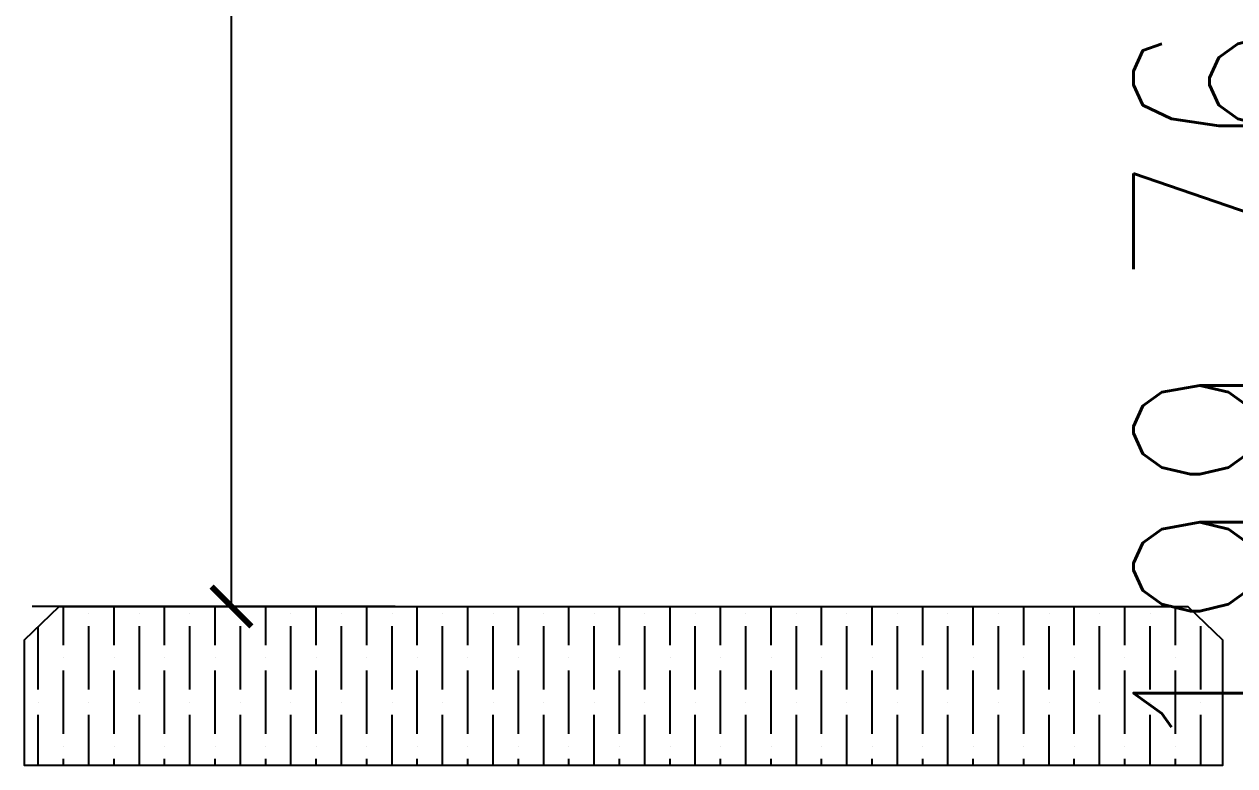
# Model space of a CAD drawing. Header units: centimetres. Extents: x -5119 to 2082, y -6603 to -947.
# Drawn here: x 636.2 to 757.7, y -3426.3 to -3352 of the extents above; entities that cross this region are included whole.
import ezdxf

# ---------------------------------------------------------------- set-up
doc = ezdxf.new("R2010")
doc.units = ezdxf.units.CM
doc.header["$LTSCALE"] = 100
doc.header["$MEASUREMENT"] = 0
for name, color, linetype in [('A807-Details-Railing and Cat ladder$0$A-FIN', 3, 'Continuous'), ('A807-Details-Railing and Cat ladder$0$A-HATCH-14', 14, 'Continuous'), ('A807-Details-Railing and Cat ladder$0$A-HATH-CONC', 253, 'Continuous')]:
    doc.layers.add(name, color=color, linetype=linetype)
doc.styles.add('A807-Details-Railing and Cat ladder$0$ARIAL', font='arial.ttf', dxfattribs={"width": 0.9})
doc.styles.add('A807-Details-Railing and Cat ladder$0$DIM1', font='simplex.shx', dxfattribs={"width": 0.8})
doc.dimstyles.new('A807-Details-Railing and Cat ladder$0$A-20-DIM-INT', dxfattribs={"dimscale": 20, "dimtxt": 2.5, "dimasz": 0.2, "dimexe": 1, "dimexo": 1, "dimgap": 1, "dimtad": 1, "dimlfac": 0.001, "dimdsep": 46, "dimtxsty": 'A807-Details-Railing and Cat ladder$0$ARIAL', "dimblk": 'A807-Details-Railing and Cat ladder$0$_ARCHTICK', "dimcen": 0.025, "dimclrd": 8, "dimclre": 8, "dimclrt": 7, "dimazin": 2, "dimtfac": 1, "dimtix": 1, "dimtmove": 2, "dimatfit": 3, "dimfxl": 1, "dimtolj": 1, "dimtzin": 0, "dimlwd": -1, "dimlwe": -1, "dimarcsym": 0})

# ---------------------------------------------------------------- blocks, each defined once
blk = doc.blocks.new('A807-Details-Railing and Cat ladder$0$_ARCHTICK')
at = {"color": 0, "linetype": 'ByBlock', "const_width": 0.15}
blk.add_lwpolyline([(-0.5, -0.5), (0.5, 0.5)], dxfattribs=at)
blk = doc.blocks.new('*D24')
at = {"layer": 'A807-Details-Railing and Cat ladder$0$A-HATH-CONC', "color": 8, "ltscale": 0.8, "transparency": 16777216}
for p, q in [((792.71, -3306.48), (752.76, -3306.48)), ((772.76, -3306.48), (772.76, -3331.17)), ((772.76, -3506.24), (772.76, -3446.6)), ((792.71, -3506.24), (752.76, -3506.24))]:
    blk.add_line(p, q, dxfattribs=at)
at = {"layer": 'Defpoints', "color": 0, "ltscale": 0.8, "transparency": 16777216}
for p in [(772.76, -3306.48), (812.71, -3306.48), (812.71, -3506.24)]:
    blk.add_point(p, dxfattribs=at)
at = {"layer": 'A807-Details-Railing and Cat ladder$0$A-HATH-CONC', "color": 8, "ltscale": 0.8, "transparency": 16777216, "xscale": 4, "yscale": 4, "zscale": 4}
for p, rotation in [((772.76, -3306.48), 90), ((772.76, -3506.24), 270)]:
    blk.add_blockref('A807-Details-Railing and Cat ladder$0$_ARCHTICK', p, dxfattribs=dict(at, rotation=rotation))
at = {"layer": 'A807-Details-Railing and Cat ladder$0$A-HATH-CONC', "color": 7, "ltscale": 0.8, "transparency": 16777216, "insert": (757.58, -3388.88), "char_height": 20, "attachment_point": 5, "rotation": 90, "style": 'A807-Details-Railing and Cat ladder$0$DIM1'}
blk.add_mtext('\\A1;199.76', dxfattribs=at)
blk = doc.blocks.new('*D27')
at = {"layer": 'A807-Details-Railing and Cat ladder$0$A-HATH-CONC', "color": 8, "ltscale": 0.8, "transparency": 16777216}
for p, q in [((675.03, -2997.98), (637.02, -2997.98)), ((657.02, -3410.36), (657.02, -2997.98)), ((673.44, -3410.36), (637.02, -3410.36))]:
    blk.add_line(p, q, dxfattribs=at)
at = {"layer": 'Defpoints', "color": 0, "ltscale": 0.8, "transparency": 16777216}
for p in [(657.02, -2997.98), (695.03, -2997.98), (693.44, -3410.36)]:
    blk.add_point(p, dxfattribs=at)
at = {"layer": 'A807-Details-Railing and Cat ladder$0$A-HATH-CONC', "color": 8, "ltscale": 0.8, "transparency": 16777216, "xscale": 4, "yscale": 4, "zscale": 4}
for p, rotation in [((657.02, -2997.98), 90), ((657.02, -3410.36), 270)]:
    blk.add_blockref('A807-Details-Railing and Cat ladder$0$_ARCHTICK', p, dxfattribs=dict(at, rotation=rotation))
at = {"layer": 'A807-Details-Railing and Cat ladder$0$A-HATH-CONC', "color": 7, "ltscale": 0.8, "transparency": 16777216, "insert": (621.78, -3204.17), "char_height": 20, "attachment_point": 5, "rotation": 90, "style": 'A807-Details-Railing and Cat ladder$0$DIM1'}
blk.add_mtext('\\A1;1200(H) STD.', dxfattribs=at)

msp = doc.modelspace()

# ---------------------------------------------------------------- linework, layer by layer
at = {"layer": 'A807-Details-Railing and Cat ladder$0$A-FIN', "color": 3}
msp.add_lwpolyline([(639.717, -3410.355), (753.028, -3410.355), (756.522, -3413.715), (756.522, -3426.336), (636.223, -3426.336), (636.223, -3413.715)], close=True, dxfattribs=at)
at = {"layer": 'A807-Details-Railing and Cat ladder$0$A-HATCH-14', "linetype": 'Continuous'}
for p, q in [((640.159, -3414.249), (640.159, -3410.355)), ((645.233, -3414.249), (645.233, -3410.355)), ((650.307, -3414.249), (650.307, -3410.355)), ((655.381, -3414.249), (655.381, -3410.355)), ((660.455, -3414.249), (660.455, -3410.355)), ((665.529, -3414.249), (665.529, -3410.355)), ((670.603, -3414.249), (670.603, -3410.355)), ((675.677, -3414.249), (675.677, -3410.355)), ((680.751, -3414.249), (680.751, -3410.355)), ((685.825, -3414.249), (685.825, -3410.355)), ((690.899, -3414.249), (690.899, -3410.355)), ((695.973, -3414.249), (695.973, -3410.355)), ((701.047, -3414.249), (701.047, -3410.355)), ((706.121, -3414.249), (706.121, -3410.355)), ((711.195, -3414.249), (711.195, -3410.355)), ((716.269, -3414.249), (716.269, -3410.355)), ((721.343, -3414.249), (721.343, -3410.355)), ((726.417, -3414.249), (726.417, -3410.355)), ((731.491, -3414.249), (731.491, -3410.355)), ((736.565, -3414.249), (736.565, -3410.355)), ((741.639, -3414.249), (741.639, -3410.355)), ((746.712, -3414.249), (746.712, -3410.355)), ((751.786, -3414.249), (751.786, -3410.355)), ((642.696, -3411.078), (642.696, -3411.078)), ((647.77, -3411.078), (647.77, -3411.078)), ((652.844, -3411.078), (652.844, -3411.078)), ((657.918, -3411.078), (657.918, -3411.078)), ((662.992, -3411.078), (662.992, -3411.078)), ((668.066, -3411.078), (668.066, -3411.078)), ((673.14, -3411.078), (673.14, -3411.078)), ((678.214, -3411.078), (678.214, -3411.078)), ((683.288, -3411.078), (683.288, -3411.078)), ((688.362, -3411.078), (688.362, -3411.078)), ((693.436, -3411.078), (693.436, -3411.078)), ((698.51, -3411.078), (698.51, -3411.078)), ((703.584, -3411.078), (703.584, -3411.078)), ((708.658, -3411.078), (708.658, -3411.078)), ((713.732, -3411.078), (713.732, -3411.078)), ((718.806, -3411.078), (718.806, -3411.078)), ((723.88, -3411.078), (723.88, -3411.078)), ((728.954, -3411.078), (728.954, -3411.078)), ((734.028, -3411.078), (734.028, -3411.078)), ((739.102, -3411.078), (739.102, -3411.078)), ((744.175, -3411.078), (744.175, -3411.078)), ((749.249, -3411.078), (749.249, -3411.078)), ((637.622, -3418.689), (637.622, -3412.369)), ((642.696, -3418.689), (642.696, -3412.346)), ((647.77, -3418.689), (647.77, -3412.346)), ((652.844, -3418.689), (652.844, -3412.346)), ((657.918, -3418.689), (657.918, -3412.346)), ((662.992, -3418.689), (662.992, -3412.346)), ((668.066, -3418.689), (668.066, -3412.346)), ((673.14, -3418.689), (673.14, -3412.346)), ((678.214, -3418.689), (678.214, -3412.346)), ((683.288, -3418.689), (683.288, -3412.346)), ((688.362, -3418.689), (688.362, -3412.346)), ((693.436, -3418.689), (693.436, -3412.346)), ((698.51, -3418.689), (698.51, -3412.346)), ((703.584, -3418.689), (703.584, -3412.346)), ((708.658, -3418.689), (708.658, -3412.346)), ((713.732, -3418.689), (713.732, -3412.346)), ((718.806, -3418.689), (718.806, -3412.346)), ((723.88, -3418.689), (723.88, -3412.346)), ((728.954, -3418.689), (728.954, -3412.346)), ((734.028, -3418.689), (734.028, -3412.346)), ((739.102, -3418.689), (739.102, -3412.346)), ((744.175, -3418.689), (744.175, -3412.346)), ((749.249, -3418.689), (749.249, -3412.346)), ((754.323, -3418.689), (754.323, -3412.346)), ((640.159, -3415.517), (640.159, -3415.517)), ((645.233, -3415.517), (645.233, -3415.517)), ((650.307, -3415.517), (650.307, -3415.517)), ((655.381, -3415.517), (655.381, -3415.517)), ((660.455, -3415.517), (660.455, -3415.517)), ((665.529, -3415.517), (665.529, -3415.517)), ((670.603, -3415.517), (670.603, -3415.517)), ((675.677, -3415.517), (675.677, -3415.517)), ((680.751, -3415.517), (680.751, -3415.517)), ((685.825, -3415.517), (685.825, -3415.517)), ((690.899, -3415.517), (690.899, -3415.517)), ((695.973, -3415.517), (695.973, -3415.517)), ((701.047, -3415.517), (701.047, -3415.517)), ((706.121, -3415.517), (706.121, -3415.517)), ((711.195, -3415.517), (711.195, -3415.517)), ((716.269, -3415.517), (716.269, -3415.517)), ((721.343, -3415.517), (721.343, -3415.517)), ((726.417, -3415.517), (726.417, -3415.517)), ((731.491, -3415.517), (731.491, -3415.517)), ((736.565, -3415.517), (736.565, -3415.517)), ((741.639, -3415.517), (741.639, -3415.517)), ((746.712, -3415.517), (746.712, -3415.517)), ((751.786, -3415.517), (751.786, -3415.517)), ((640.159, -3423.128), (640.159, -3416.786)), ((645.233, -3423.128), (645.233, -3416.786)), ((650.307, -3423.128), (650.307, -3416.786)), ((655.381, -3423.128), (655.381, -3416.786)), ((660.455, -3423.128), (660.455, -3416.786)), ((665.529, -3423.128), (665.529, -3416.786)), ((670.603, -3423.128), (670.603, -3416.786)), ((675.677, -3423.128), (675.677, -3416.786)), ((680.751, -3423.128), (680.751, -3416.786)), ((685.825, -3423.128), (685.825, -3416.786)), ((690.899, -3423.128), (690.899, -3416.786)), ((695.973, -3423.128), (695.973, -3416.786)), ((701.047, -3423.128), (701.047, -3416.786)), ((706.121, -3423.128), (706.121, -3416.786)), ((711.195, -3423.128), (711.195, -3416.786)), ((716.269, -3423.128), (716.269, -3416.786)), ((721.343, -3423.128), (721.343, -3416.786)), ((726.417, -3423.128), (726.417, -3416.786)), ((731.491, -3423.128), (731.491, -3416.786)), ((736.565, -3423.128), (736.565, -3416.786)), ((741.639, -3423.128), (741.639, -3416.786)), ((746.712, -3423.128), (746.712, -3416.786)), ((751.786, -3423.128), (751.786, -3416.786)), ((637.622, -3419.957), (637.622, -3419.957)), ((642.696, -3419.957), (642.696, -3419.957)), ((647.77, -3419.957), (647.77, -3419.957)), ((652.844, -3419.957), (652.844, -3419.957)), ((657.918, -3419.957), (657.918, -3419.957)), ((662.992, -3419.957), (662.992, -3419.957)), ((668.066, -3419.957), (668.066, -3419.957)), ((673.14, -3419.957), (673.14, -3419.957)), ((678.214, -3419.957), (678.214, -3419.957)), ((683.288, -3419.957), (683.288, -3419.957)), ((688.362, -3419.957), (688.362, -3419.957)), ((693.436, -3419.957), (693.436, -3419.957)), ((698.51, -3419.957), (698.51, -3419.957)), ((703.584, -3419.957), (703.584, -3419.957)), ((708.658, -3419.957), (708.658, -3419.957)), ((713.732, -3419.957), (713.732, -3419.957)), ((718.806, -3419.957), (718.806, -3419.957)), ((723.88, -3419.957), (723.88, -3419.957)), ((728.954, -3419.957), (728.954, -3419.957)), ((734.028, -3419.957), (734.028, -3419.957)), ((739.102, -3419.957), (739.102, -3419.957)), ((744.175, -3419.957), (744.175, -3419.957)), ((749.249, -3419.957), (749.249, -3419.957)), ((754.323, -3419.957), (754.323, -3419.957)), ((637.622, -3426.336), (637.622, -3421.226)), ((642.696, -3426.336), (642.696, -3421.226)), ((647.77, -3426.336), (647.77, -3421.226)), ((652.844, -3426.336), (652.844, -3421.226)), ((657.918, -3426.336), (657.918, -3421.226)), ((662.992, -3426.336), (662.992, -3421.226)), ((668.066, -3426.336), (668.066, -3421.226)), ((673.14, -3426.336), (673.14, -3421.226)), ((678.214, -3426.336), (678.214, -3421.226)), ((683.288, -3426.336), (683.288, -3421.226)), ((688.362, -3426.336), (688.362, -3421.226)), ((693.436, -3426.336), (693.436, -3421.226)), ((698.51, -3426.336), (698.51, -3421.226)), ((703.584, -3426.336), (703.584, -3421.226)), ((708.658, -3426.336), (708.658, -3421.226)), ((713.732, -3426.336), (713.732, -3421.226)), ((718.806, -3426.336), (718.806, -3421.226)), ((723.88, -3426.336), (723.88, -3421.226)), ((728.954, -3426.336), (728.954, -3421.226)), ((734.028, -3426.336), (734.028, -3421.226)), ((739.102, -3426.336), (739.102, -3421.226)), ((744.175, -3426.336), (744.175, -3421.226)), ((749.249, -3426.336), (749.249, -3421.226)), ((754.323, -3426.336), (754.323, -3421.226)), ((640.159, -3424.397), (640.159, -3424.397)), ((645.233, -3424.397), (645.233, -3424.397)), ((650.307, -3424.397), (650.307, -3424.397)), ((655.381, -3424.397), (655.381, -3424.397)), ((660.455, -3424.397), (660.455, -3424.397)), ((665.529, -3424.397), (665.529, -3424.397)), ((670.603, -3424.397), (670.603, -3424.397)), ((675.677, -3424.397), (675.677, -3424.397)), ((680.751, -3424.397), (680.751, -3424.397)), ((685.825, -3424.397), (685.825, -3424.397)), ((690.899, -3424.397), (690.899, -3424.397)), ((695.973, -3424.397), (695.973, -3424.397)), ((701.047, -3424.397), (701.047, -3424.397)), ((706.121, -3424.397), (706.121, -3424.397)), ((711.195, -3424.397), (711.195, -3424.397)), ((716.269, -3424.397), (716.269, -3424.397)), ((721.343, -3424.397), (721.343, -3424.397)), ((726.417, -3424.397), (726.417, -3424.397)), ((731.491, -3424.397), (731.491, -3424.397)), ((736.565, -3424.397), (736.565, -3424.397)), ((741.639, -3424.397), (741.639, -3424.397)), ((746.712, -3424.397), (746.712, -3424.397)), ((751.786, -3424.397), (751.786, -3424.397)), ((640.159, -3426.336), (640.159, -3425.665)), ((645.233, -3426.336), (645.233, -3425.665)), ((650.307, -3426.336), (650.307, -3425.665)), ((655.381, -3426.336), (655.381, -3425.665)), ((660.455, -3426.336), (660.455, -3425.665)), ((665.529, -3426.336), (665.529, -3425.665)), ((670.603, -3426.336), (670.603, -3425.665)), ((675.677, -3426.336), (675.677, -3425.665)), ((680.751, -3426.336), (680.751, -3425.665)), ((685.825, -3426.336), (685.825, -3425.665)), ((690.899, -3426.336), (690.899, -3425.665)), ((695.973, -3426.336), (695.973, -3425.665)), ((701.047, -3426.336), (701.047, -3425.665)), ((706.121, -3426.336), (706.121, -3425.665)), ((711.195, -3426.336), (711.195, -3425.665)), ((716.269, -3426.336), (716.269, -3425.665)), ((721.343, -3426.336), (721.343, -3425.665)), ((726.417, -3426.336), (726.417, -3425.665)), ((731.491, -3426.336), (731.491, -3425.665)), ((736.565, -3426.336), (736.565, -3425.665)), ((741.639, -3426.336), (741.639, -3425.665)), ((746.712, -3426.336), (746.712, -3425.665)), ((751.786, -3426.336), (751.786, -3425.665))]:
    msp.add_line(p, q, dxfattribs=at)

# ---------------------------------------------------------------- dimensions: what is measured, and where the dimension line sits
at = {"layer": 'A807-Details-Railing and Cat ladder$0$A-HATH-CONC', "ltscale": 0.8}
dim = msp.add_linear_dim(base=(657.016, -2997.983), p1=(693.444, -3410.355), p2=(695.031, -2997.983), angle=90, text='1200(H) STD.', dimstyle='A807-Details-Railing and Cat ladder$0$A-20-DIM-INT', override={"dimtxt": 1, "dimlfac": 1, "dimtxsty": 'A807-Details-Railing and Cat ladder$0$DIM1'}, dxfattribs=at)
dim.commit()
dim.dimension.update_dxf_attribs({"geometry": '*D27', "text_midpoint": (621.778, -3204.169)})
dim = msp.add_linear_dim(base=(772.762, -3306.479), p1=(812.714, -3506.241), p2=(812.714, -3306.479), angle=90, dimstyle='A807-Details-Railing and Cat ladder$0$A-20-DIM-INT', override={"dimtxt": 1, "dimlfac": 1, "dimtxsty": 'A807-Details-Railing and Cat ladder$0$DIM1'}, dxfattribs=at)
dim.commit()
dim.dimension.update_dxf_attribs({"geometry": '*D24', "text_midpoint": (757.58, -3388.884), "dimtype": 160})

doc.saveas('drawing.dxf')
